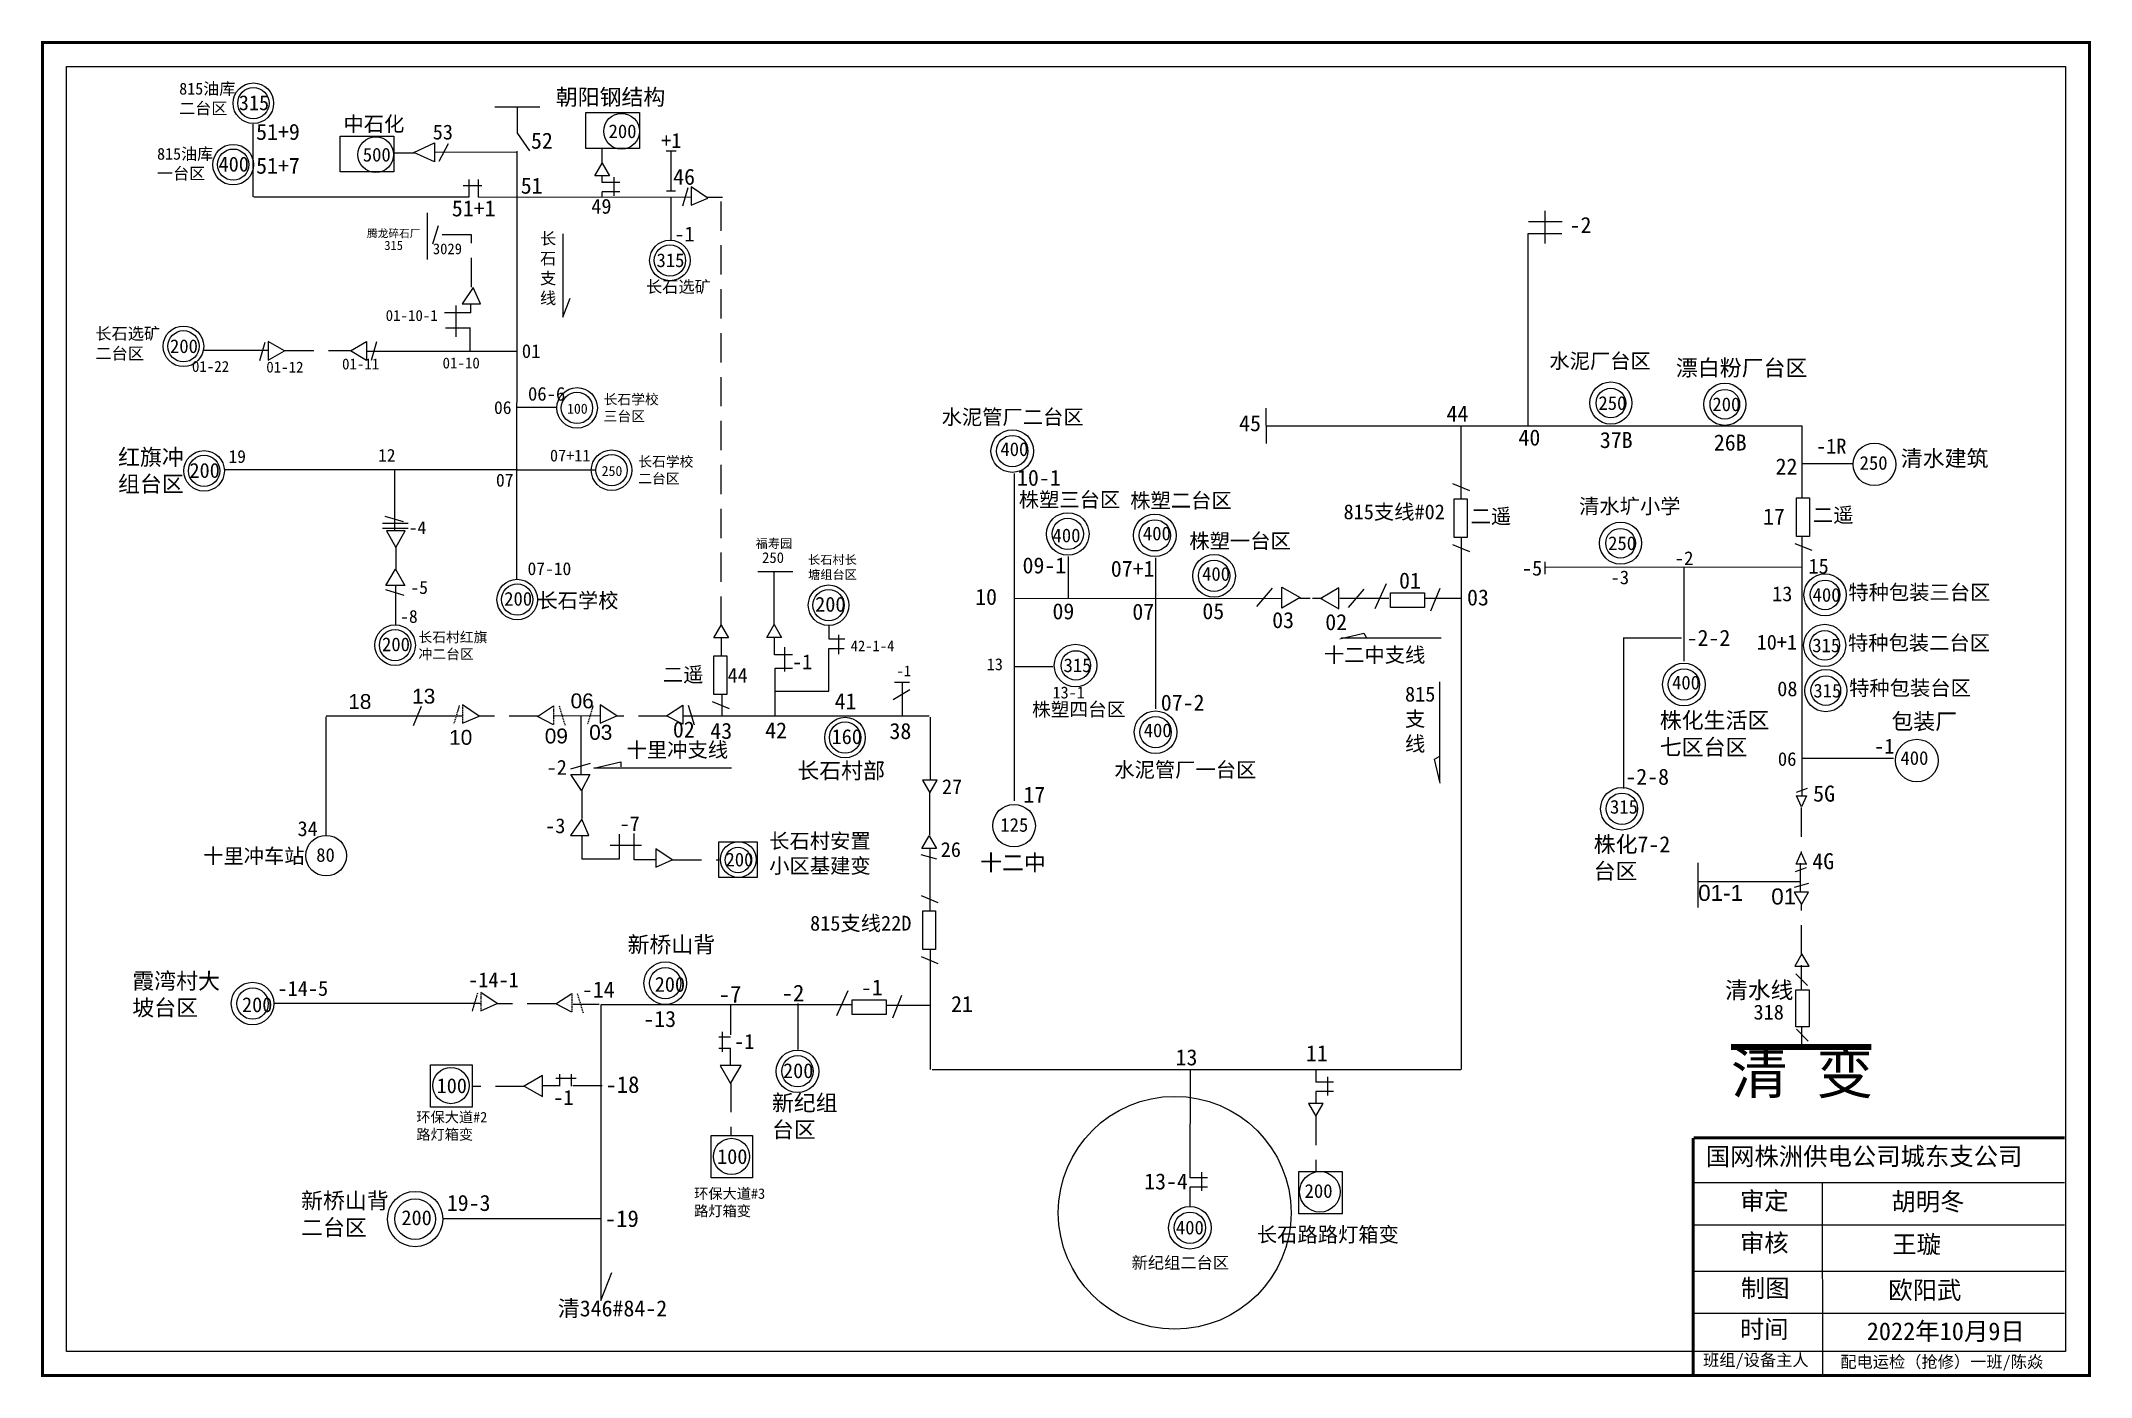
# Model space of a CAD drawing. Extents: x 0 to 344, y 0 to 224.
import ezdxf

# ---------------------------------------------------------------- set-up
doc = ezdxf.new("R2010")
doc.units = 0
doc.header["$LTSCALE"] = 0.774411
for name, pattern in [('ACAD_ISO02W100', [15, 12, -3]), ('DASHED2', [9.525, 6.35, -3.175]), ('HIDDEN2', [0.1875, 0.125, -0.0625])]:
    doc.linetypes.add(name, pattern=pattern)
doc.layers.get('0').update_dxf_attribs({"linetype": 'CONTINUOUS'})
doc.layers.add('0-RefEdit0', color=7, linetype='CONTINUOUS')
doc.layers.add('LAYER1', color=5, linetype='ACAD_ISO02W100')
doc.styles.add('SimSun_txtstyle_2.00_0_0', font='simsun.ttc', dxfattribs={"height": 2})
doc.styles.add('SimSun_txtstyle_2.30_0_0', font='', dxfattribs={"height": 2.3})
doc.styles.add('SimSun_txtstyle_2.70_0_0', font='', dxfattribs={"height": 2.7})
doc.styles.add('SimSun_txtstyle_200.00_0_0200', font='simsun.ttc', dxfattribs={"height": 200})
doc.styles.add('SimSun_txtstyle_3.00_0_0', font='', dxfattribs={"height": 3})
doc.styles.get("Standard").update_dxf_attribs({"font": '', "height": 2.5})
doc.styles.add('字体', font='', dxfattribs={"height": 2.5})
doc.styles.get('SimSun_txtstyle_2.30_0_0').set_extended_font_data('SimSun')
doc.styles.get('SimSun_txtstyle_2.70_0_0').set_extended_font_data('SimSun')
doc.styles.get('SimSun_txtstyle_3.00_0_0').set_extended_font_data('SimSun')
doc.styles.get('Standard').set_extended_font_data('SimSun')
doc.styles.get('字体').set_extended_font_data('SimSun')

msp = doc.modelspace()

# ---------------------------------------------------------------- linework, layer by layer
at = {"color": 0, "linetype": 'Continuous'}
for p, q in [((35.36, 197.93), (35.36, 210.17)), ((79.7, 192.91), (79.7, 205.65)), ((104.74, 205.71), (106.39, 205.71)), ((105.57, 198.89), (105.57, 205.69)), ((104.78, 198.95), (106.29, 198.95)), ((105.57, 190.68), (105.57, 197.91)), ((64.58, 195.28), (64.58, 187.45)), ((87.35, 191.75), (87.35, 177.72)), ((69.45, 174.42), (69.45, 179.69)), ((71.91, 178.44), (71.91, 179.92)), ((87.35, 177.72), (88.58, 180.95)), ((71.94, 178.45), (67.51, 178.45)), ((67.65, 175.95), (71.8, 175.95)), ((71.79, 171.96), (71.79, 176)), ((79.62, 171.98), (54.39, 171.98)), ((79.52, 162.64), (86.23, 162.64)), ((238.27, 159.49), (238.27, 147.3)), ((79.73, 152.07), (30.6, 152.07)), ((59.09, 152.06), (59.09, 141.82)), ((79.73, 152.07), (86.43, 152.07)), ((86.25, 152.1), (93, 152.1)), ((239.79, 148.58), (236.94, 149.72)), ((57.06, 143.15), (61.39, 143.15)), ((57.06, 142.26), (61.39, 142.26)), ((239.79, 138.32), (236.94, 139.46)), ((297.31, 138.52), (294.46, 139.66)), ((120.16, 135.03), (126.01, 135.03)), ((122.91, 126.09), (122.91, 135.03)), ((172.27, 137.51), (172.27, 130.58)), ((186.95, 137.29), (186.95, 111.94)), ((275.73, 135.71), (275.73, 119.96)), ((59.27, 132.71), (59.27, 125.98)), ((223.85, 128.77), (225.77, 132.99)), ((233.24, 128.39), (234.78, 132.22)), ((211.2, 130.5), (212.96, 130.5)), ((213.33, 130.5), (215.03, 130.5)), ((217.91, 130.5), (226.15, 130.5)), ((232.09, 130.5), (238.42, 130.5)), ((217.95, 123.69), (221.96, 124.62)), ((221.96, 124.62), (222.42, 123.85)), ((122.94, 120.98), (122.94, 123.84)), ((125.94, 120.98), (122.94, 120.98)), ((124.63, 122.31), (124.63, 118.18)), ((265.63, 123.92), (265.63, 98.56)), ((265.77, 123.87), (275.36, 123.87)), ((123.07, 110.75), (123.07, 118.79)), ((123.07, 118.79), (125.94, 118.79)), ((163.26, 119.07), (169.72, 119.07)), ((47.52, 110.59), (47.52, 90.67)), ((63.57, 112.35), (62.25, 109.08)), ((90.44, 100.92), (90.44, 110.74)), ((115.39, 111.94), (112.54, 113.08)), ((233.86, 103.47), (234.63, 103.93)), ((234.78, 99.47), (233.86, 103.47)), ((92.56, 101.95), (97.14, 103.02)), ((115.74, 101.95), (92.56, 101.95)), ((97.14, 103.02), (97.14, 102.21)), ((149.03, 90.7), (149.03, 97.86)), ((294.61, 97.29), (296.38, 97.29)), ((294.61, 97.29), (296.38, 97.29)), ((294.68, 97.91), (296.54, 98.61)), ((294.68, 97.91), (296.54, 98.61)), ((295.53, 95.44), (294.68, 97.29)), ((295.53, 95.44), (294.68, 97.29)), ((296.38, 97.29), (295.53, 95.44)), ((296.38, 97.29), (295.53, 95.44)), ((96.84, 90.85), (96.84, 86.69)), ((99.34, 86.55), (99.34, 90.99)), ((96.84, 86.69), (90.54, 86.69)), ((95.32, 89.05), (100.59, 89.05)), ((102.99, 86.55), (99.34, 86.55)), ((294.62, 85.86), (295.47, 87.71)), ((294.62, 85.86), (295.47, 87.71)), ((295.47, 87.71), (296.32, 85.86)), ((295.47, 87.71), (296.32, 85.86)), ((295.37, 82.88), (278.13, 82.88)), ((296.32, 85.24), (294.46, 84.55)), ((296.39, 85.86), (294.62, 85.86)), ((296.39, 85.86), (294.62, 85.86)), ((295.36, 81.15), (295.36, 85.98)), ((150.47, 79.36), (147.62, 80.5)), ((296.7, 82.59), (294.28, 81.89)), ((150.47, 69.1), (147.62, 70.24)), ((296.54, 65.42), (294.56, 67.4)), ((73.46, 62.45), (38.83, 62.45)), ((93.49, 62.25), (89.1, 62.25)), ((93.77, 62.14), (93.77, 12.51)), ((126.92, 54.68), (126.92, 62.4)), ((133.41, 60.4), (135.33, 64.62)), ((141.65, 62.13), (149.07, 62.13)), ((142.8, 60.02), (144.34, 63.85)), ((296.63, 56.12), (294.66, 58.1)), ((295.51, 58.49), (295.51, 55.12)), ((149.41, 51.32), (238.26, 51.32)), ((192.76, 51.32), (192.75, 33.11)), ((93.62, 26.24), (67.38, 26.24)), ((93.77, 12.51), (95.62, 17.22))]:
    msp.add_line(p, q, dxfattribs=at)
for p, q in [((75.96, 213.09), (83.53, 213.09)), ((79.75, 208.57), (79.75, 213.09)), ((79.75, 208.57), (81.77, 205.68)), ((79.58, 205.45), (65.82, 205.4)), ((114.18, 197.84), (111.56, 197.85))]:
    msp.add_line(p, q)
at = {"color": 7}
for p, q in [((92.73, 201.46), (93.97, 203.61)), ((93.97, 203.61), (95.21, 201.46)), ((95.21, 201.46), (92.73, 201.46))]:
    msp.add_line(p, q, dxfattribs=at)
at = {"color": 0}
for p, q in [((71.55, 197.88), (35.43, 197.91)), ((109, 197.86), (73.12, 197.88)), ((79.62, 193.01), (79.61, 133.69)), ((205.53, 162.47), (205.56, 156.5)), ((205.55, 159.48), (295.64, 159.48)), ((295.64, 147.38), (295.64, 159.48)), ((295.64, 153.17), (304.22, 153.17)), ((163.22, 151.47), (163.22, 96.48)), ((238.35, 140.68), (238.35, 51.35)), ((295.64, 97.25), (295.64, 141)), ((295.64, 135.74), (252.35, 135.67)), ((208.21, 132.39), (211.28, 130.62)), ((208.21, 128.85), (208.21, 132.39)), ((208.23, 130.49), (163.15, 130.43)), ((211.28, 130.62), (208.21, 128.85)), ((112.73, 123.84), (113.98, 125.99)), ((113.98, 125.99), (115.22, 123.84)), ((121.65, 123.94), (122.89, 126.09)), ((122.89, 126.09), (124.13, 123.94)), ((115.22, 123.84), (112.73, 123.84)), ((113.96, 123.86), (113.96, 120.86)), ((124.13, 123.94), (121.65, 123.94)), ((234.95, 123.78), (218.15, 123.78)), ((114.08, 114.3), (114.08, 110.77)), ((145.61, 116.33), (143.13, 116.33)), ((144.39, 116.33), (144.39, 110.72)), ((234.7, 116.46), (234.7, 99.66)), ((70.5, 110.72), (47.62, 110.72)), ((93.67, 110.72), (85.77, 110.73)), ((148.91, 110.72), (107.53, 110.72)), ((149.08, 110.55), (149.08, 99.91)), ((295.64, 103.67), (310.97, 103.67)), ((147.81, 99.95), (149.06, 97.8)), ((150.3, 99.95), (147.81, 99.95)), ((149.06, 97.8), (150.3, 99.95)), ((90.54, 90.63), (90.54, 86.69)), ((147.7, 88.44), (148.94, 90.58)), ((148.94, 90.58), (150.18, 88.44)), ((150.18, 88.44), (147.7, 88.44)), ((149.02, 88.46), (149.02, 77.96)), ((278.15, 78.55), (278.15, 86.04)), ((149.08, 71.62), (149.07, 51.32)), ((295.53, 64.79), (295.53, 68.86)), ((136.01, 62.19), (93.77, 62.19)), ((113.59, 56.85), (115.57, 56.85)), ((114.23, 54.31), (114.23, 57.69)), ((113.59, 54.91), (115.57, 54.91)), ((115.51, 54.91), (115.51, 52.03)), ((86.81, 48.61), (83.93, 48.61)), ((86.21, 49.89), (89.59, 49.89)), ((86.81, 50.53), (86.81, 48.55)), ((88.75, 50.53), (88.75, 48.55)), ((213.92, 51.3), (213.92, 49.21)), ((212.65, 45.64), (213.89, 43.49)), ((215.13, 45.64), (212.65, 45.64)), ((213.89, 43.49), (215.13, 45.64)), ((213.92, 47.62), (213.92, 45.64))]:
    msp.add_line(p, q, dxfattribs=at)
at = {"linetype": 'DASHED2'}
for p, q in [((113.97, 125.88), (113.97, 197.55)), ((115.53, 62.07), (115.53, 56.79)), ((80.98, 48.49), (72.13, 48.49)), ((93.97, 48.59), (88.69, 48.59)), ((115.63, 49.08), (115.63, 40.23))]:
    msp.add_line(p, q, dxfattribs=at)
at = {"color": 7, "linetype": 'Continuous', "lineweight": 0, "ltscale": 0.30673}
for p, q in [((249.64, 193.83), (255.32, 193.83)), ((252.36, 195.58), (252.36, 190.12)), ((249.57, 191.81), (255.24, 191.81))]:
    msp.add_line(p, q, dxfattribs=at)
at = {"color": 0, "linetype": 'DASHED2'}
for p, q in [((72.02, 191.57), (64.63, 191.57)), ((72.02, 182.78), (72.02, 191.57)), ((40.61, 172.11), (51.7, 172.11)), ((59.33, 139.08), (59.33, 135.36)), ((206.55, 132.18), (203.93, 129.1)), ((221.98, 132.04), (219.36, 128.97)), ((145.68, 115.13), (142.9, 113.44)), ((83.25, 110.7), (73.19, 110.7)), ((104.99, 110.72), (96.41, 110.72)), ((90.55, 98.45), (90.54, 93.38)), ((295.43, 95.36), (295.43, 87.52)), ((105.75, 86.55), (113.56, 86.55)), ((295.53, 70.68), (295.53, 79.14)), ((86.3, 62.38), (76.25, 62.38)), ((213.9, 43.53), (213.9, 34.19))]:
    msp.add_line(p, q, dxfattribs=at)
at = {"linetype": 'Continuous'}
for p, q in [((249.57, 159.43), (249.57, 191.81)), ((277.37, 32.33), (339.73, 32.33)), ((299.01, 32.32), (299.02, -0.08)), ((277.37, 25.22), (339.73, 25.22)), ((277.37, 17.47), (339.73, 17.47)), ((277.37, 10.37), (339.73, 10.37))]:
    msp.add_line(p, q, dxfattribs=at)
at = {"color": 0, "linetype": 'ByBlock'}
msp.add_line((37.86, 172.16), (26.89, 172.16), dxfattribs=at)
at = {"color": 7, "linetype": 'Continuous', "lineweight": 0, "ltscale": 0.315409}
msp.add_line((252.36, 136.63), (252.36, 134.57), dxfattribs=at)
at = {"color": 7, "linetype": 'Continuous', "lineweight": 0, "ltscale": 0.317261}
msp.add_line((192.73, 31.57), (192.75, 28.33), dxfattribs=at)
at = {"linetype": 'Continuous', "const_width": 0.5}
msp.add_lwpolyline([(-0.06, 223.89), (343.91, 223.89), (343.91, -0.08), (-0.06, -0.08)], close=True, dxfattribs=at)
at = {"linetype": 'Continuous'}
msp.add_lwpolyline([(3.98, 219.84), (339.86, 219.84), (339.86, 3.97), (3.98, 3.97)], close=True, dxfattribs=at)
at = {"color": 0, "linetype": 'Continuous'}
for points in [[(239.34, 147.22), (239.34, 140.72), (237.17, 140.72), (237.17, 147.22)], [(296.86, 147.41), (296.86, 140.91), (294.69, 140.91), (294.69, 147.41)], [(226.45, 128.97), (226.45, 131.43), (232.14, 131.43), (232.14, 128.97)], [(114.93, 120.83), (114.93, 114.33), (112.77, 114.33), (112.77, 120.83)], [(113.56, 89.56), (120.04, 89.56), (120.04, 83.61), (113.56, 83.61)], [(150.02, 77.99), (150.02, 71.49), (147.85, 71.49), (147.85, 77.99)], [(136.01, 60.59), (136.01, 63.06), (141.7, 63.06), (141.7, 60.59)], [(296.78, 64.74), (296.78, 58.48), (294.56, 58.48), (294.56, 64.74)], [(211.03, 34.19), (218.32, 34.19), (218.32, 27.1), (211.03, 27.1)]]:
    msp.add_lwpolyline(points, close=True, dxfattribs=at)
at = {"color": 0}
for points in [[(214.72, 130.49), (217.79, 128.72), (217.79, 132.26)], [(295.49, 79.07), (296.69, 81.15), (294.29, 81.15)], [(295.59, 70.77), (294.39, 68.69), (296.79, 68.69)], [(113.79, 52.03), (115.56, 48.96), (117.34, 52.03)], [(83.93, 50.33), (80.86, 48.56), (83.93, 46.79)]]:
    msp.add_lwpolyline(points, close=True, dxfattribs=at)
at = {"color": 0, "linetype": 'Continuous'}
for points in [[(134.74, 123.63), (132.11, 123.63), (132.11, 125.93)], [(133.7, 124.35), (133.7, 121.09)], [(122.99, 114.91), (132.06, 114.91), (132.06, 122.05), (134.67, 122.05)]]:
    msp.add_lwpolyline(points, dxfattribs=at)
at = {"color": 0, "linetype": 'Continuous', "const_width": 1}
msp.add_lwpolyline([(307.27, 55.12), (283.68, 55.1)], dxfattribs=at)
for points in [[(65.16, 52.14), (72.12, 52.14), (72.12, 45.02), (65.16, 45.02)], [(112.28, 40.25), (119.25, 40.25), (119.25, 33.12), (112.28, 33.12)]]:
    msp.add_lwpolyline(points, close=True)
at = {"linetype": 'Continuous', "const_width": 0.5}
for points in [[(277.33, 39.83), (277.29, -0.08)], [(277.37, 39.83), (339.73, 39.83)]]:
    msp.add_lwpolyline(points, dxfattribs=at)
at = {"color": 7}
for centre, radius in [((35.37, 213.68), 3.41), ((55.94, 205.04), 3)]:
    msp.add_circle(centre, radius, dxfattribs=at)
at = {"linetype": 'Continuous'}
msp.add_circle((35.37, 213.68), 2.63, dxfattribs=at)
at = {"color": 0}
for centre, radius in [((97.24, 208.97), 3), ((31.98, 203.36), 3.41), ((105.37, 187.27), 3.41), ((23.62, 172.84), 3.41), ((89.76, 162.49), 3.41), ((263.48, 163.31), 3.54), ((263.48, 163.31), 2.49), ((282.63, 163.1), 3.54), ((282.63, 163.1), 2.49), ((27.09, 151.91), 3.41), ((95.57, 152.02), 3.41), ((265.11, 139.76), 3.54), ((265.11, 139.76), 2.49), ((299.47, 131.08), 3.54), ((79.71, 130.28), 3.41), ((132.03, 129.34), 3.41), ((299.47, 131.08), 2.49), ((59.18, 122.63), 3.41), ((299.41, 122.59), 3.54), ((299.41, 122.59), 2.49), ((299.6, 114.99), 3.54), ((299.6, 114.99), 2.49), ((134.79, 107.1), 3.41), ((47.6, 87.26), 3.41), ((116.88, 86.61), 3), ((214.59, 30.78), 3.41)]:
    msp.add_circle(centre, radius, dxfattribs=at)
at = {"color": 0, "linetype": 'Continuous'}
for centre, radius in [((31.98, 203.36), 2.63), ((105.37, 187.27), 2.63), ((23.62, 172.84), 2.63), ((89.75, 162.48), 2.63), ((162.9, 155.24), 3.58), ((162.9, 155.24), 2.63), ((307.78, 153.01), 3.58), ((27.09, 151.91), 2.63), ((95.57, 152.02), 2.63), ((172.22, 141.31), 3.58), ((172.22, 141.31), 2.63), ((186.85, 141.08), 3.58), ((186.85, 141.08), 2.63), ((196.8, 134.28), 3.58), ((196.8, 134.28), 2.63), ((79.71, 130.28), 2.63), ((132.03, 129.34), 2.63), ((59.18, 122.63), 2.63), ((173.53, 119.2), 3.58), ((173.57, 119.23), 2.47), ((275.76, 116.02), 3.58), ((275.76, 116.02), 2.63), ((186.98, 108), 3.58), ((186.98, 108), 2.63), ((134.79, 107.1), 2.63), ((314.9, 103.24), 3.58), ((265.34, 95.15), 3.58), ((265.34, 95.15), 2.63), ((163.19, 92.3), 3.58), ((116.81, 86.54), 2.14), ((104.59, 65.84), 3.58), ((35.24, 62.41), 3.58), ((104.59, 65.84), 2.63), ((35.24, 62.41), 2.63), ((126.81, 51.03), 3.58), ((126.81, 51.03), 2.63), ((62.55, 26.2), 4.65), ((62.55, 26.2), 3.42), ((192.75, 24.75), 3.58), ((192.75, 24.75), 2.63)]:
    msp.add_circle(centre, radius, dxfattribs=at)
for centre in [(68.58, 48.63), (115.71, 36.73)]:
    msp.add_circle(centre, 3.04)
at = {"color": 12, "linetype": 'Continuous', "lineweight": 0, "ltscale": 0.680339, "true_color": 0xc00000}
msp.add_circle((190.19, 27.26), 19.56, dxfattribs=at)
at = {"layer": '0-RefEdit0', "color": 7, "ltscale": 2}
for p, q in [((62.31, 205.41), (65.82, 207.03)), ((65.82, 207.03), (65.82, 203.84)), ((65.82, 203.84), (62.31, 205.41)), ((108.39, 199.49), (107.48, 196.39)), ((111.72, 197.74), (108.96, 199.62)), ((108.96, 199.62), (108.96, 196.53)), ((108.96, 196.53), (111.72, 197.74))]:
    msp.add_line(p, q, dxfattribs=at)
at = {"layer": '0-RefEdit0', "ltscale": 2}
for p, q in [((68.09, 206.88), (66.54, 203.9)), ((59.07, 205.33), (62.38, 205.33))]:
    msp.add_line(p, q, dxfattribs=at)
at = {"layer": '0-RefEdit0', "color": 0, "linetype": 'ByBlock', "ltscale": 2}
for p, q in [((93.96, 203.57), (93.96, 205.99)), ((70.62, 199.84), (73.76, 199.84)), ((71.55, 200.87), (71.55, 197.89)), ((73.12, 200.87), (73.12, 197.89)), ((96.95, 200.36), (93.97, 200.36)), ((95.92, 201.28), (95.92, 198.14)), ((96.95, 198.79), (93.97, 198.79)), ((66.41, 193.11), (65.49, 190.01)), ((37.3, 173.5), (36.38, 170.4)), ((37.86, 173.64), (37.86, 170.54)), ((40.63, 172.1), (37.86, 173.64)), ((54.39, 173.67), (54.39, 170.48)), ((56.07, 173.57), (55.16, 170.47)), ((37.86, 170.54), (40.63, 172.1)), ((60.58, 143.35), (57.49, 144.26)), ((60.86, 141.82), (57.76, 141.82)), ((57.76, 141.82), (59.32, 139.06)), ((59.32, 139.06), (60.86, 141.82)), ((60.72, 130.99), (57.62, 131.9)), ((60.83, 132.67), (57.64, 132.67)), ((216.9, 49.2), (213.92, 49.2)), ((215.88, 50.13), (215.88, 46.99)), ((216.9, 47.63), (213.92, 47.63)), ((195.71, 33.14), (192.73, 33.14)), ((195.71, 31.57), (192.73, 31.57)), ((194.69, 34.07), (194.69, 30.93))]:
    msp.add_line(p, q, dxfattribs=at)
at = {"layer": '0-RefEdit0', "color": 0, "ltscale": 2}
for p, q in [((72.33, 182.73), (70.44, 179.97)), ((73.54, 179.97), (72.33, 182.73)), ((70.44, 179.97), (73.54, 179.97)), ((51.69, 172.1), (54.39, 173.67)), ((54.39, 170.48), (51.69, 172.1)), ((57.64, 132.67), (59.25, 135.37)), ((59.25, 135.37), (60.83, 132.67)), ((73.29, 110.72), (70.53, 112.61)), ((70.53, 109.51), (73.29, 110.72)), ((83.13, 110.67), (85.83, 112.45)), ((85.83, 109.26), (83.13, 110.67)), ((96.43, 110.73), (93.67, 112.62)), ((93.67, 112.62), (93.67, 109.52)), ((93.67, 109.52), (96.43, 110.73)), ((104.82, 110.75), (107.52, 112.53)), ((107.52, 109.34), (104.82, 110.75)), ((107.52, 112.53), (107.52, 109.34)), ((108.43, 112.53), (109.43, 109.24)), ((88.74, 101.83), (92.02, 102.83)), ((90.52, 98.22), (88.74, 100.92)), ((88.74, 100.92), (91.93, 100.92)), ((91.93, 100.92), (90.52, 98.22)), ((90.54, 93.39), (88.65, 90.63)), ((91.75, 90.63), (90.54, 93.39)), ((88.65, 90.63), (91.75, 90.63)), ((105.75, 86.55), (102.99, 88.43)), ((102.99, 88.43), (102.99, 85.33)), ((102.99, 85.33), (105.75, 86.55)), ((147.51, 87.43), (150.15, 86.72)), ((76.34, 62.41), (73.58, 64.29)), ((73.58, 61.19), (76.34, 62.41)), ((86.18, 62.35), (88.88, 64.13)), ((88.88, 60.94), (86.18, 62.35))]:
    msp.add_line(p, q, dxfattribs=at)
at = {"layer": '0-RefEdit0', "color": 0, "linetype": 'HIDDEN2', "ltscale": 2}
for p, q in [((69.96, 112.47), (69.05, 109.37)), ((70.53, 112.61), (70.53, 109.51)), ((85.83, 112.45), (85.83, 109.26)), ((86.74, 112.45), (87.74, 109.17)), ((92.43, 112.41), (91.51, 109.31)), ((73.01, 64.15), (72.1, 61.06)), ((73.58, 64.29), (73.58, 61.19)), ((88.88, 64.13), (88.88, 60.94)), ((89.79, 64.13), (90.79, 60.85))]:
    msp.add_line(p, q, dxfattribs=at)
at = {"layer": '0-RefEdit0', "color": 0, "ltscale": 2}
msp.add_lwpolyline([(91.23, 212.1), (100.28, 212.1), (100.28, 206.07), (91.23, 206.07)], close=True, dxfattribs=at)
at = {"layer": '0-RefEdit0', "ltscale": 2}
msp.add_lwpolyline([(49.93, 208.17), (58.98, 208.17), (58.98, 202.14), (49.93, 202.14)], close=True, dxfattribs=at)
at = {"layer": 'LAYER1', "color": 7}
msp.add_line((93.97, 200.37), (93.97, 201.44), dxfattribs=at)
at = {"layer": 'LAYER1', "color": 0}
msp.add_line((93.97, 197.88), (93.97, 198.79), dxfattribs=at)

# ---------------------------------------------------------------- texts
at = {"color": 7}
for s, p in [('中石化', (50.51, 208.96)), ('53', (65.51, 207.59))]:
    msp.add_text(s, height=2.5, dxfattribs=at).set_placement(p)
for s, p in [('+1', (103.9, 206.17)), ('-1', (106.11, 190.47))]:
    msp.add_text(s, height=2.5).set_placement(p)
at = {"color": 0}
for s, height, p in [('49', 2.5, (92.15, 195.12)), ('01', 2.3, (80.48, 170.89)), ('06-6', 2.3, (81.52, 163.71)), ('-1R', 2.5, (297.96, 154.83)), ('-5', 2.5, (248.54, 134.32)), ('15', 2.5, (296.69, 134.65)), ('13', 2.5, (290.58, 130.01)), ('10+1', 2.5, (287.97, 121.88)), ('-1', 2.5, (125.89, 118.58)), ('44', 2.5, (115.06, 116.33)), ('08', 2.5, (291.44, 114.05)), ('-1', 2.5, (307.72, 104.41)), ('-2', 2.5, (84.65, 100.86)), ('-3', 2.5, (84.4, 91.04)), ('-7', 2.5, (96.91, 91.39)), ('-14-5', 2.5, (39.43, 63.71)), ('-14-1', 2.5, (71.47, 65.15))]:
    msp.add_text(s, height=height, dxfattribs=at).set_placement(p)
at = {"color": 0, "style": '字体'}
for s, height, p in [('腾龙碎石厂', 1.317, (54.47, 191.15)), ('水泥管厂二台区', 2.5, (151.02, 159.71)), ('株塑三台区', 2.5, (163.99, 145.83)), ('株塑二台区', 2.5, (182.71, 145.69)), ('815支线#02', 2.5, (218.56, 143.78)), ('二遥', 2.5, (239.92, 143.05)), ('二遥', 2.5, (297.44, 143.25)), ('株塑一台区', 2.5, (192.65, 138.89)), ('长石学校', 2.5, (83.09, 128.89)), ('特种包装三台区', 2.5, (303.38, 130.27)), ('特种包装二台区', 2.5, (303.32, 121.78)), ('十二中支线', 2.5, (215.26, 119.75)), ('二遥', 2.5, (104.18, 116.44)), ('特种包装台区', 2.5, (303.51, 114.18)), ('十里冲支线', 2.5, (98.09, 103.8)), ('水泥管厂一台区', 2.5, (180.04, 100.45)), ('十里冲车站', 2.5, (26.93, 85.95)), ('长石路路灯箱变', 2.5, (203.99, 22.35))]:
    msp.add_text(s, height=height, dxfattribs=at).set_placement(p)
at = {"color": 7, "attachment_point": 1}
for s, insert, char_height, width, style in [('815油库二台区', (22.91, 217.11), 1.977, 9.6065, '字体'), ('朝阳钢结构', (86.18, 216.07), 2.7, 20.5341, '字体'), ('815油库一台区', (19.19, 206.17), 1.977, 9.6065, '字体'), ('-2', (256.54, 194.57), 2.7, 10.598, 'SimSun_txtstyle_2.70_0_0'), ('45', (201.01, 161.28), 2.7, 10.598, 'SimSun_txtstyle_2.70_0_0'), ('13-4', (185.06, 33.88), 2.7, 4.8377, 'SimSun_txtstyle_2.70_0_0'), ('400', (190.39, 25.93), 2.3, 4.8377, 'SimSun_txtstyle_2.30_0_0')]:
    msp.add_mtext(s, dxfattribs=dict(at, insert=insert, char_height=char_height, width=width, style=style))
for s, insert, char_height, width in [('315', (32.92, 215.01), 2.5, 6.6045), ('400', (29.52, 204.7), 2.5, 6.6045), ('500', (53.76, 206.19), 2.3, 4.8377), ('环保大道#2路灯箱变', (62.75, 44.21), 1.75, 13.7593), ('环保大道#3路灯箱变', (109.44, 31.36), 1.75, 13.7593)]:
    msp.add_mtext(s, dxfattribs=dict(at, insert=insert, char_height=char_height, width=width))
at = {"char_height": 2.7, "width": 4.8377, "attachment_point": 1}
for s, insert in [('51+9', (35.83, 210.22)), ('52', (82.02, 208.74)), ('46', (105.91, 202.68))]:
    msp.add_mtext(s, dxfattribs=dict(at, insert=insert))
at = {"color": 0, "attachment_point": 1}
for s, insert, char_height, width in [('200', (95.06, 210.12), 2.3, 4.8377), ('51+7', (35.83, 204.53), 2.7, 4.8377), ('51', (80.3, 201.18), 2.7, 4.8377), ('51+1', (68.72, 197.37), 2.7, 4.8377), ('315', (57.38, 190.56), 1.532, 3.2216), ('3029', (65.53, 190.12), 1.8, 4.8377), ('315', (103.11, 188.45), 2.3, 4.8377), ('01-10-1', (57.6, 178.94), 1.84, 3.8702), ('200', (21.36, 174.01), 2.3, 4.8377), ('01-22', (25.05, 170.38), 1.84, 3.8702), ('01-12', (37.54, 170.27), 1.84, 3.8702), ('01-11', (50.27, 170.8), 1.84, 3.8702), ('01-10', (67.16, 170.96), 1.84, 3.8702), ('06', (75.81, 163.63), 2.16, 3.8702), ('100', (88.08, 163.21), 1.7, 4.8377), ('44', (235.86, 162.87), 2.7, 10.598), ('250', (261.39, 164.46), 2.3, 4.8377), ('200', (280.54, 164.25), 2.3, 4.8377), ('40', (247.95, 158.87), 2.7, 10.598), ('19', (31.19, 155.41), 2.16, 3.8702), ('12', (56.32, 155.6), 2.16, 3.8702), ('07+11', (85.21, 155.49), 2, 4.8377), ('400', (160.9, 156.71), 2.3, 4.8377), ('37B', (261.63, 158.45), 2.7, 10.598), ('26B', (280.78, 158.03), 2.7, 10.598), ('200', (24.63, 153.24), 2.5, 6.6045), ('250', (93.9, 152.75), 1.7, 4.8377), ('10-1', (163.69, 152.1), 2.7, 4.8377), ('22', (291.16, 154), 2.7, 10.598), ('250', (305.28, 154.4), 2.3, 4.8377), ('07', (76.14, 151.43), 2.16, 3.8702), ('17', (289.05, 145.6), 2.7, 10.598), ('-4', (61.48, 143.46), 2.16, 3.8702), ('400', (169.66, 142.22), 2.3, 4.8377), ('400', (184.85, 142.55), 2.3, 4.8377), ('250', (263.02, 140.91), 2.3, 4.8377), ('-2', (274.23, 138.4), 2.3, 16.116), ('07-10', (81.44, 136.56), 2.16, 3.8702), ('09-1', (164.62, 137.38), 2.7, 4.8377), ('07+1', (179.45, 136.82), 2.7, 4.8377), ('400', (194.79, 135.75), 2.3, 4.8377), ('01', (227.89, 134.84), 2.7, 4.8377), ('-3', (263.42, 135.17), 2.3, 16.116), ('-5', (61.77, 133.4), 2.16, 3.8702), ('200', (77.52, 131.57), 2.3, 4.8377), ('10', (156.65, 132.1), 2.7, 4.8377), ('03', (239.31, 132), 2.7, 4.8377), ('400', (297.38, 132.23), 2.3, 4.8377), ('-8', (60.05, 128.54), 2.16, 3.8702), ('200', (129.77, 130.75), 2.5, 6.6045), ('09', (169.65, 129.67), 2.7, 4.8377), ('07', (183.07, 129.6), 2.7, 4.8377), ('05', (194.84, 129.69), 2.7, 4.8377), ('03', (206.57, 128.19), 2.7, 4.8377), ('02', (215.49, 127.85), 2.7, 4.8377), ('-2-2', (276.21, 125.21), 2.7, 4.8377), ('200', (56.99, 123.92), 2.3, 4.8377), ('42-1-4', (135.74, 123.41), 1.8, 11.5091), ('315', (297.32, 123.75), 2.3, 4.8377), ('-1', (143.45, 119.21), 1.8, 4.8377), ('{\\H0.8696x;13}', (158.6, 120.42), 2.3, 4.8377), ('315', (171.51, 120.4), 2.3, 4.8377), ('400', (273.76, 117.49), 2.3, 4.8377), ('{\\fArial|b0|i0|c0|p32;18}', (51.32, 114.41), 2.5, 9.0298), ('{\\fArial|b0|i0|c0|p32;13}', (62.05, 115.31), 2.5, 9.0298), ('{\\fArial|b0|i0|c0|p32;06}', (88.68, 114.52), 2.5, 4.8377), ('41', (133.05, 114.55), 2.7, 4.8377), ('{\\H0.8696x;13-1}', (169.65, 115.68), 2.3, 4.8377), ('07-2', (187.85, 114.33), 2.7, 4.8377), ('315', (297.51, 116.14), 2.3, 4.8377), ('株塑四台区', (166.22, 112.99), 2.3, 29.9657), ('{\\fArial|b0|i0|c0|p32;10}', (68.27, 108.39), 2.5, 4.8377), ('{\\fArial|b0|i0|c0|p32;09}', (84.34, 108.62), 2.5, 4.8377), ('{\\fArial|b0|i0|c0|p32;03}', (91.8, 109.23), 2.5, 4.8377), ('02', (105.87, 109.81), 2.7, 4.8377), ('43', (112.15, 109.58), 2.7, 4.8377), ('42', (121.37, 109.66), 2.7, 4.8377), ('160', (132.53, 108.51), 2.5, 6.6045), ('38', (142.26, 109.55), 2.7, 4.8377), ('400', (184.98, 109.47), 2.3, 4.8377), ('06', (291.54, 104.65), 2.3, 16.116), ('400', (312.14, 104.82), 2.3, 4.8377), ('27', (151.08, 100.1), 2.5, 4.3006), ('-2-8', (265.91, 101.87), 2.7, 4.8377), ('17', (164.76, 98.85), 2.7, 4.8377), ('315', (263.34, 96.62), 2.3, 4.8377), ('34', (42.79, 93.05), 2.5, 4.8377), ('125', (160.89, 93.58), 2.3, 4.8377), ('80', (45.93, 88.53), 2.3, 4.8377), ('200', (114.7, 87.76), 2.3, 4.8377), ('26', (150.87, 89.54), 2.5, 4.3006), ('十二中', (157.48, 87.43), 2.7, 18.03), ('-14', (90.57, 66.13), 2.7, 24.9974), ('200', (102.81, 66.89), 2.5, 8.1405), ('{\\H1.037x;-2}', (124.15, 65.59), 2.7, 4.8377), ('-1', (137.45, 66.47), 2.7, 4.8377), ('200', (33.46, 63.47), 2.5, 8.1405), ('{\\H1.037x;-7}', (113.56, 65.39), 2.7, 4.8377), ('21', (152.61, 63.69), 2.7, 4.8377), ('-13', (100.89, 61.18), 2.7, 24.9974), ('-1', (116.15, 57.29), 2.5, 16.6966), ('11', (212.24, 55.42), 2.7, 4.8377), ('200', (124.37, 52.38), 2.5, 8.1405), ('13', (190.33, 54.73), 2.7, 4.8377), ('{\\H1.037x;-18}', (94.53, 50.21), 2.7, 4.8377), ('-1', (85.76, 47.88), 2.5, 16.6966), ('200', (212.02, 32.07), 2.3, 4.8377), ('200', (60.25, 27.68), 2.5, 8.1405), ('19-3', (67.87, 30.27), 2.7, 24.9974), ('{\\H1.037x;-19}', (94.43, 27.69), 2.7, 4.8377)]:
    msp.add_mtext(s, dxfattribs=dict(at, insert=insert, char_height=char_height, width=width))
at = {"color": 0, "linetype": 'Continuous', "attachment_point": 1, "style": '字体'}
for s, insert, char_height, width in [('{\\H0.8x;长石支线}', (83.53, 191.95), 2.5, 4.5485), ('{\\H0.8x;长石选矿}', (101.34, 183.85), 2.5, 14.7356), ('{\\H0.8x;长石选矿\\P二台区}', (8.81, 175.98), 2.5, 14.7356), ('长石学校三台区', (94.22, 164.78), 1.7, 10.0064), ('长石学校二台区', (100.04, 154.32), 1.7, 10.0064), ('长石村红旗冲二台区', (63.11, 124.82), 1.7, 11.9578), ('5G', (297.47, 99.04), 2.7, 7.3456), ('4G', (297.33, 87.68), 2.7, 7.3456), ('{\\fArial|b0|i0|c0|p32;01-1}', (278.15, 82.36), 2.7, 7.3456), ('{\\fArial|b0|i0|c0|p32;01}', (290.43, 81.76), 2.7, 7.3456), ('清水线', (282.68, 66.07), 2.8, 11.9026), ('清 变', (283.69, 54.28), 7, 28.4432)]:
    msp.add_mtext(s, dxfattribs=dict(at, insert=insert, char_height=char_height, width=width))
at = {"color": 0, "attachment_point": 1, "style": '字体'}
for s, insert, char_height, width in [('水泥厂台区', (253.14, 171.63), 2.5, 20.1818), ('漂白粉厂台区', (274.41, 170.58), 2.7, 25.4025), ('红旗冲组台区', (12.63, 155.57), 2.7, 11.5969), ('清水建筑', (312.2, 155.36), 2.7, 14.7363), ('清水圹小学', (258.14, 147.23), 2.5, 19.4576), ('福寿园', (119.77, 140.47), 1.5, 14.8986), ('250', (120.86, 138.24), 1.8, 14.8986), ('长石村长塘组台区', (128.59, 137.74), 1.5, 9.8156), ('815支线', (228.89, 115.65), 2.5, 2.6922), ('{\\fSimSun|b0|i0|c134|p2;株化生活区七区台区}', (271.7, 111.36), 2.7, 18.5348), ('包装厂', (310.62, 111.18), 2.7, 12.9976), ('长石村部', (126.78, 102.9), 2.7, 14.8986), ('长石村安置小区基建变', (122.05, 90.98), 2.5, 17.8863), ('{\\fSimSun|b0|i0|c134|p2;株化7-2台区}', (260.59, 90.53), 2.7, 13.9844), ('815支线22D', (128.92, 77.16), 2.5, 21.8942), ('新桥山背', (98.24, 73.68), 2.7, 19.66), ('霞湾村大坡台区', (15.03, 67.57), 2.7, 14.8018), ('新纪组台区', (122.51, 47.08), 2.7, 11.2419), ('新桥山背\\P二台区', (43.39, 30.65), 2.7, 23.3803), ('清346#84-2', (86.53, 12.55), 2.7, 25.8037)]:
    msp.add_mtext(s, dxfattribs=dict(at, insert=insert, char_height=char_height, width=width))
at = {"color": 0, "linetype": 'Continuous', "insert": (287.45, 62.23), "char_height": 2.5, "width": 5.6554, "attachment_point": 1}
msp.add_mtext('318', dxfattribs=at)
at = {"color": 7, "linetype": 'Continuous', "char_height": 2.5, "width": 10.8309, "attachment_point": 1}
for insert in [(66.16, 49.86), (113.29, 37.96)]:
    msp.add_mtext('100', dxfattribs=dict(at, insert=insert))
at = {"linetype": 'Continuous', "char_height": 3, "attachment_point": 1}
for s, insert, width, style in [('国网株洲供电公司城东支公司', (279.43, 38.24), 82.0179, 'SimSun_txtstyle_3.00_0_0'), ('审定', (285.16, 30.77), 23.4615, '字体'), ('胡明冬', (310.62, 30.65), 23.4615, 'SimSun_txtstyle_3.00_0_0'), ('审核', (285.16, 23.7), 23.4615, '字体'), ('王璇', (310.77, 23.47), 33.0539, '字体'), ('制图', (285.32, 16.08), 23.4615, '字体'), ('欧阳武', (310.11, 15.78), 23.4615, 'SimSun_txtstyle_3.00_0_0'), ('时间', (285.16, 9.2), 23.4615, '字体')]:
    msp.add_mtext(s, dxfattribs=dict(at, insert=insert, width=width, style=style))
at = {"color": 7, "linetype": 'Continuous', "lineweight": 0, "ltscale": 0.680339, "insert": (182.95, 19.87), "char_height": 2, "attachment_point": 1, "style": 'SimSun_txtstyle_200.00_0_0200'}
msp.add_mtext('新纪组二台区', dxfattribs=at)
at = {"color": 7, "linetype": 'Continuous', "lineweight": 0, "ltscale": 0.630504, "insert": (306.47, 8.86), "char_height": 3, "attachment_point": 1, "style": 'SimSun_txtstyle_3.00_0_0'}
msp.add_mtext('2022年10月9日', dxfattribs=at)
at = {"color": 7, "linetype": 'Continuous', "lineweight": 0, "ltscale": 0.540555, "char_height": 2, "attachment_point": 1}
for s, insert, style in [('班组/设备主人', (278.98, 3.52), 'SimSun_txtstyle_2.00_0_0'), ('配电运检（抢修）一班/陈焱', (302.03, 3.22), 'SimSun_txtstyle_200.00_0_0200')]:
    msp.add_mtext(s, dxfattribs=dict(at, insert=insert, style=style))

doc.saveas('drawing.dxf')
